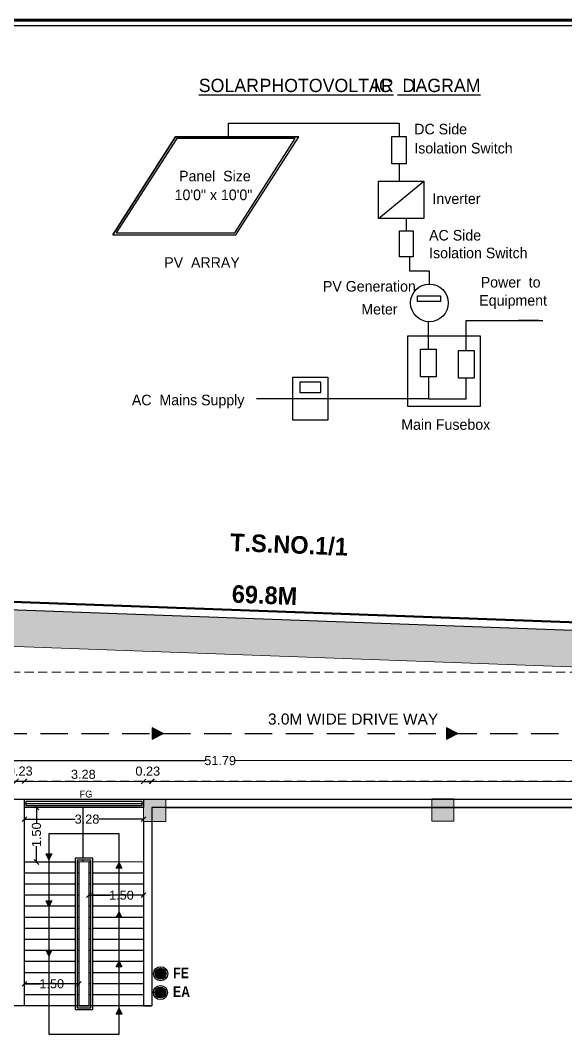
# Model space of a CAD drawing. Header units: metres. Extents: x 71870 to 72053, y 12512 to 13084.
# Drawn here: x 71930.27 to 71945.28, y 12985.78 to 13013.7 of the extents above; entities that cross this region are included whole.
import ezdxf

# ---------------------------------------------------------------- set-up
doc = ezdxf.new("R2010")
doc.units = ezdxf.units.M
doc.header["$MEASUREMENT"] = 0
for name, pattern in [('1', [0]), ('ACAD_ISO08W100', [36, 24, -3, 6, -3]), ('Dim Line', [0.375, 0.25, -0.125])]:
    doc.linetypes.add(name, pattern=pattern)
doc.layers.get('Defpoints').update_dxf_attribs({"color": 6, "lineweight": 0})
doc.layers.add('02_FB_WALL', color=7, linetype='Continuous', lineweight=30)
doc.layers.add('COL', color=1, linetype='Continuous', lineweight=18)
for name, color, linetype in [('AS_AT_SITE', 6, '1'), ('BLK_1_FLR_0_ROOM_1', 2, 'Continuous'), ('BLK_1_LVL_0_BLDG_FOOT_PRINT', 1, 'Continuous'), ('BLK_1_LVL_0_SIDE_SETBACK1', 171, 'Continuous'), ('FMB_OR_PLR', 70, '1'), ('PLOT_BOUNDARY', 70, 'Continuous'), ('SUPER_IMPOSED', 5, '1')]:
    doc.layers.add(name, color=color, linetype=linetype)
doc.layers.add('BLK_1_FLR_0_BLT_UP_AREA', color=52, linetype='Continuous', plot=False)
doc.styles.add('century Gothic', font='arial.ttf')
doc.styles.get("Standard").update_dxf_attribs({"font": 'arial.ttf'})
doc.styles.add('style1', font='GOTHIC.TTF')
doc.styles.add('TITLE', font='GOTHIC.TTF')
doc.dimstyles.new('STAND', dxfattribs={"dimtxt": 0.25, "dimasz": 0.13, "dimexe": 0, "dimexo": 0, "dimgap": 0, "dimtad": 0, "dimzin": 0, "dimdsep": 46, "dimtxsty": 'century Gothic', "dimblk": 'OBLIQUE', "dimcen": 0.15, "dimse1": 1, "dimse2": 1, "dimclrd": 5, "dimclre": 7, "dimclrt": 5, "dimazin": 0, "dimtfac": 1, "dimtofl": 0, "dimtmove": 0, "dimatfit": 3, "dimfxl": 0, "dimtolj": 1, "dimtzin": 0, "dimlwd": -1, "dimlwe": -1, "dimarcsym": 0})

# ---------------------------------------------------------------- blocks, each defined once
blk = doc.blocks.new('arrowww')
at = {"layer": '02_FB_WALL'}
h = blk.add_hatch(color=252, dxfattribs=at)
h.dxf.hatch_style = 1
h.paths.add_polyline_path([(156792.6, 14158.6), (156780.6, 14164.6), (156792.6, 14170.6)])
at = {"layer": '02_FB_WALL', "color": 252}
blk.add_lwpolyline([(156792.6, 14158.6), (156780.6, 14164.6), (156792.6, 14170.6)], close=True, dxfattribs=at)
blk = doc.blocks.new('*U3')
at = {"layer": 'COL'}
h = blk.add_hatch(color=8, dxfattribs=at)
h.dxf.hatch_style = 1
h.paths.add_polyline_path([(2704.9, 761), (2704.9, 737), (2680.9, 737), (2680.9, 761)])
at = {"layer": 'COL', "ltscale": 0.02}
blk.add_lwpolyline([(2704.9, 761), (2704.9, 737), (2680.9, 737), (2680.9, 761)], close=True, dxfattribs=at)
blk = doc.blocks.new('_Oblique')
at = {"color": 0, "linetype": 'ByBlock', "lineweight": -2}
blk.add_line((-0.5, -0.5), (0.5, 0.5), dxfattribs=at)
blk = doc.blocks.new('*D6')
at = {"color": 5}
for p, q in [((71932.162, 12989.617), (71932.742, 12989.617)), ((71933.662, 12989.617), (71933.367, 12989.617))]:
    blk.add_line(p, q, dxfattribs=at)
at = {"layer": 'Defpoints', "color": 0, "lineweight": 25}
for p in [(71932.162, 12989.617), (71933.662, 12989.617), (71933.662, 12989.617)]:
    blk.add_point(p, dxfattribs=at)
at = {"color": 5, "xscale": 0.13, "yscale": 0.13, "zscale": 0.13, "rotation": 180}
blk.add_blockref('_Oblique', (71932.162, 12989.617), dxfattribs=at)
at = {"color": 5, "xscale": 0.13, "yscale": 0.13, "zscale": 0.13}
blk.add_blockref('_Oblique', (71933.662, 12989.617), dxfattribs=at)
at = {"color": 5, "insert": (71933.054, 12989.617), "char_height": 0.25, "attachment_point": 5, "style": 'century Gothic'}
blk.add_mtext('\\A1;1.50', dxfattribs=at)
blk = doc.blocks.new('*D7')
at = {"color": 5}
for p, q in [((71930.385, 12987.178), (71930.823, 12987.178)), ((71931.885, 12987.178), (71931.448, 12987.178))]:
    blk.add_line(p, q, dxfattribs=at)
at = {"layer": 'Defpoints', "color": 0, "lineweight": 25}
for p in [(71930.385, 12987.178), (71931.885, 12987.178), (71931.885, 12987.178)]:
    blk.add_point(p, dxfattribs=at)
at = {"color": 5, "xscale": 0.13, "yscale": 0.13, "zscale": 0.13, "rotation": 180}
blk.add_blockref('_Oblique', (71930.385, 12987.178), dxfattribs=at)
at = {"color": 5, "xscale": 0.13, "yscale": 0.13, "zscale": 0.13}
blk.add_blockref('_Oblique', (71931.885, 12987.178), dxfattribs=at)
at = {"color": 5, "insert": (71931.135, 12987.178), "char_height": 0.25, "attachment_point": 5, "style": 'century Gothic'}
blk.add_mtext('\\A1;1.50', dxfattribs=at)
blk = doc.blocks.new('*D8')
at = {"color": 5}
for p, q in [((71930.716, 12992.031), (71930.716, 12991.594)), ((71930.716, 12990.531), (71930.716, 12990.969))]:
    blk.add_line(p, q, dxfattribs=at)
at = {"layer": 'Defpoints', "color": 0, "lineweight": 25}
for p in [(71930.716, 12992.031), (71930.716, 12992.031), (71930.716, 12990.531)]:
    blk.add_point(p, dxfattribs=at)
at = {"color": 5, "xscale": 0.13, "yscale": 0.13, "zscale": 0.13}
for p, rotation in [((71930.716, 12992.031), 90), ((71930.716, 12990.531), 270)]:
    blk.add_blockref('_Oblique', p, dxfattribs=dict(at, rotation=rotation))
at = {"color": 5, "insert": (71930.716, 12991.281), "char_height": 0.25, "attachment_point": 5, "rotation": 90, "style": 'century Gothic'}
blk.add_mtext('\\A1;1.50', dxfattribs=at)
blk = doc.blocks.new('*D9')
at = {"color": 5}
for p, q in [((71930.385, 12991.71), (71931.782, 12991.71)), ((71933.662, 12991.71), (71932.432, 12991.71))]:
    blk.add_line(p, q, dxfattribs=at)
at = {"layer": 'Defpoints', "color": 0, "lineweight": 25}
for p in [(71930.385, 12991.714), (71933.662, 12991.71), (71933.662, 12991.65)]:
    blk.add_point(p, dxfattribs=at)
at = {"color": 5, "xscale": 0.13, "yscale": 0.13, "zscale": 0.13, "rotation": 180}
blk.add_blockref('_Oblique', (71930.385, 12991.71), dxfattribs=at)
at = {"color": 5, "xscale": 0.13, "yscale": 0.13, "zscale": 0.13}
blk.add_blockref('_Oblique', (71933.662, 12991.71), dxfattribs=at)
at = {"color": 5, "insert": (71932.107, 12991.71), "char_height": 0.25, "attachment_point": 5, "style": 'century Gothic'}
blk.add_mtext('\\A1;3.28', dxfattribs=at)
blk = doc.blocks.new('*D32')
at = {"color": 5}
blk.add_line((71930.157, 12992.753), (71930.386, 12992.753), dxfattribs=at)
at = {"layer": 'Defpoints', "color": 0, "lineweight": 25}
for p in [(71930.386, 12992.753), (71930.157, 12992.031), (71930.385, 12992.031)]:
    blk.add_point(p, dxfattribs=at)
at = {"color": 5, "xscale": 0.13, "yscale": 0.13, "zscale": 0.13}
for p, rotation in [((71930.157, 12992.753), 179.9730764399651), ((71930.386, 12992.753), 359.9730764399652)]:
    blk.add_blockref('_Oblique', p, dxfattribs=dict(at, rotation=rotation))
at = {"color": 5, "insert": (71930.271, 12993.033), "char_height": 0.25, "attachment_point": 5, "rotation": 359.9731, "style": 'century Gothic'}
blk.add_mtext('\\A1;0.23', dxfattribs=at)
blk = doc.blocks.new('*D33')
at = {"color": 5}
blk.add_line((71930.386, 12992.753), (71933.662, 12992.751), dxfattribs=at)
at = {"layer": 'Defpoints', "color": 0, "lineweight": 25}
for p in [(71933.662, 12992.751), (71930.385, 12992.031), (71933.662, 12992.031)]:
    blk.add_point(p, dxfattribs=at)
at = {"color": 5, "xscale": 0.13, "yscale": 0.13, "zscale": 0.13}
for p, rotation in [((71930.386, 12992.753), 179.9730764399651), ((71933.662, 12992.751), 359.9730764399652)]:
    blk.add_blockref('_Oblique', p, dxfattribs=dict(at, rotation=rotation))
at = {"color": 5, "insert": (71932.005, 12992.945), "char_height": 0.25, "attachment_point": 5, "rotation": 359.9731, "style": 'century Gothic'}
blk.add_mtext('\\A1;3.28', dxfattribs=at)
blk = doc.blocks.new('*D34')
at = {"color": 5}
blk.add_line((71933.662, 12992.751), (71933.893, 12992.751), dxfattribs=at)
at = {"layer": 'Defpoints', "color": 0, "lineweight": 25}
for p in [(71933.893, 12992.751), (71933.662, 12992.031), (71933.893, 12991.65)]:
    blk.add_point(p, dxfattribs=at)
at = {"color": 5, "xscale": 0.13, "yscale": 0.13, "zscale": 0.13}
for p, rotation in [((71933.662, 12992.751), 179.9730764399651), ((71933.893, 12992.751), 359.9730764399652)]:
    blk.add_blockref('_Oblique', p, dxfattribs=dict(at, rotation=rotation))
at = {"color": 5, "insert": (71933.778, 12993.031), "char_height": 0.25, "attachment_point": 5, "rotation": 359.9731, "style": 'century Gothic'}
blk.add_mtext('\\A1;0.23', dxfattribs=at)
blk = doc.blocks.new('*D35')
at = {"color": 5}
blk.add_line((71933.893, 12992.757), (71961.436, 12992.744), dxfattribs=at)
at = {"layer": 'Defpoints', "color": 0, "lineweight": 25}
for p in [(71961.436, 12992.744), (71933.893, 12991.65), (71961.435, 12991.65)]:
    blk.add_point(p, dxfattribs=at)
at = {"color": 5, "xscale": 0.13, "yscale": 0.13, "zscale": 0.13}
for p, rotation in [((71933.893, 12992.757), 179.9730764399651), ((71961.436, 12992.744), 359.9730764399652)]:
    blk.add_blockref('_Oblique', p, dxfattribs=dict(at, rotation=rotation))
at = {"color": 5, "insert": (71947.684, 12992.946), "char_height": 0.25, "attachment_point": 5, "rotation": 359.9731, "style": 'century Gothic'}
blk.add_mtext('\\A1;27.54', dxfattribs=at)
blk = doc.blocks.new('*D38')
at = {"color": 5}
for p, q in [((71909.874, 12993.333), (71935.347, 12993.321)), ((71961.664, 12993.309), (71936.191, 12993.321))]:
    blk.add_line(p, q, dxfattribs=at)
at = {"layer": 'Defpoints', "color": 0, "lineweight": 25}
for p in [(71909.874, 12993.333), (71909.874, 12992.266), (71961.664, 12992.26)]:
    blk.add_point(p, dxfattribs=at)
at = {"color": 5, "xscale": 0.13, "yscale": 0.13, "zscale": 0.13}
for p, rotation in [((71909.874, 12993.333), 179.9730764399651), ((71961.664, 12993.309), 359.9730764399652)]:
    blk.add_blockref('_Oblique', p, dxfattribs=dict(at, rotation=rotation))
at = {"color": 5, "insert": (71935.769, 12993.321), "char_height": 0.25, "attachment_point": 5, "rotation": 359.9731, "style": 'century Gothic'}
blk.add_mtext('\\A1;51.79', dxfattribs=at)

msp = doc.modelspace()

# ---------------------------------------------------------------- hatches: boundary and pattern name
at = {"lineweight": 9}
h = msp.add_hatch(dxfattribs=at)
h.set_pattern_fill('GRAVEL', color=8)
h.set_pattern_definition([(228.01279, (71939.25207, 12977.764975), (-8, -9), [0.134536, -13.319088]), (184.96974, (71939.16207, 12977.664975), (12, 1), [0.230868, -22.855925]), (132.51045, (71938.93207, 12977.644975), (10, -11), [0.162788, -16.116033]), (267.27369, (71938.54207, 12977.394975), (1, 20), [0.210238, -20.813558]), (292.83365, (71938.53207, 12977.184975), (-5, 12), [0.206155, -20.409373]), (357.27369, (71938.61207, 12976.994975), (-20, 1), [0.210238, -20.813558]), (37.69424, (71938.82207, 12976.984975), (-13, -10), [0.278029, -27.524849]), (72.25533, (71939.04207, 12977.154975), (7, 22), [0.262488, -25.986321]), (121.42957, (71939.12207, 12977.404975), (-8, 13), [0.21095, -20.884073]), (175.23636, (71939.01207, 12977.584975), (11, -1), [0.240832, -11.800763]), (222.39744, (71938.77207, 12977.604975), (-12, -11), [0.311448, -30.833375]), (138.81407, (71939.53207, 12977.38498), (-7, 6), [0.106301, -10.523845]), (171.46923, (71939.45207, 12977.454975), (13, -2), [0.202237, -20.021511]), (225, (71939.2521, 12977.485), (-1e-16, -1), [0.14142, -1.272793]), (203.1986, (71939.18207, 12977.60498), (5, 2), [0.076158, -7.539615]), (291.8014, (71939.11207, 12977.57498), (-1, 3), [0.107703, -5.277462]), (30.96376, (71939.15207, 12977.47498), (3, 2), [0.17493, -5.656023]), (161.56505, (71939.30207, 12977.56498), (2, -1), [0.12649, -3.035787]), (16.38954, (71938.53207, 12977.574975), (10, 3), [0.1772, -17.542845]), (70.34618, (71938.70207, 12977.624975), (-4, -11), [0.148661, -14.717408]), (293.1986, (71939.30207, 12977.76498), (-2, 5), [0.152315, -7.463458]), (343.61046, (71939.36207, 12977.624975), (-10, 3), [0.1772, -17.542845]), (339.44395, (71938.53207, 12976.95498), (-5, 2), [0.17088, -8.373124]), (294.77514, (71938.69207, 12976.894975), (-5, 11), [0.143178, -14.174643]), (66.8014, (71939.31207, 12976.76498), (2, 5), [0.152315, -7.463458]), (17.35402, (71939.37207, 12976.904975), (-13, -4), [0.167631, -16.595424]), (69.44395, (71938.82207, 12976.76498), (-2, -5), [0.08544, -8.458564]), (101.30993, (71939.25207, 12976.76498), (-1, 4), [0.05099, -5.04803]), (165.96376, (71939.24207, 12976.81498), (3, -1), [0.206155, -3.91695]), (186.009, (71939.04207, 12976.864975), (10, 1), [0.19105, -18.913923]), (303.6901, (71939.15207, 12977.38498), (-1, 2), [0.144222, -3.46133]), (353.15723, (71939.23207, 12977.264975), (17, -2), [0.251794, -24.927563]), (60.9454, (71939.48207, 12977.23498), (-4, -7), [0.102956, -10.192674]), (90, (71939.5321, 12977.325), (-1, 1), [0.06, -0.94]), (120.25644, (71939.02207, 12976.894975), (4, -7), [0.138924, -13.75352]), (48.01279, (71938.95207, 12977.014975), (8, 9), [0.269072, -13.184552]), (0, (71939.1321, 12977.215), (1, 1), [0.26, -0.74]), (325.30485, (71939.39207, 12977.214975), (10, -7), [0.158114, -15.653274]), (254.0546, (71939.52207, 12977.12498), (-1, -4), [0.145602, -7.134508]), (207.64598, (71939.48207, 12976.984975), (-19, -10), [0.237065, -23.469474]), (175.42608, (71939.27207, 12976.874975), (-13, 1), [0.250799, -24.829073])])
h.paths.add_polyline_path([(71906.15278, 12998.34133), (71906.00996, 12995.82471), (71907.01152, 12995.82388), (71907.09564, 12997.30615), (71975.21007, 12994.81306), (71973.03508, 12956.18862), (71955.64352, 12956.18862), (71955.64352, 12955.18862), (71973.98035, 12955.18862), (71976.26582, 12995.77509)])
h.paths.add_polyline_path([(71927.77741, 12955.27559), (71927.77741, 12956.08033), (71927.26224, 12956.08033), (71927.26224, 12955.27559)], flags=24)
h.paths.add_polyline_path([(71928.66514, 12955.42152), (71932.92147, 12955.42152), (71932.92147, 12955.86795), (71928.66513, 12955.86795)], flags=24)
h = msp.add_hatch(color=252)
h.dxf.hatch_style = 1
h.paths.add_polyline_path([(71930.98243, 12990.75403), (71931.13483, 12990.75403), (71931.05863, 12990.60163)])
h = msp.add_hatch(color=252)
h.dxf.hatch_style = 1
h.paths.add_polyline_path([(71933.06507, 12990.3593), (71932.91267, 12990.3593), (71932.98887, 12990.5117)])
h = msp.add_hatch(color=252)
h.dxf.hatch_style = 1
h.paths.add_polyline_path([(71930.98243, 12989.45863), (71931.13483, 12989.45863), (71931.05863, 12989.30623)])
h = msp.add_hatch(color=252)
h.dxf.hatch_style = 1
h.paths.add_polyline_path([(71933.06489, 12989.00075), (71932.91249, 12989.00075), (71932.98869, 12989.15315)])
h = msp.add_hatch(color=252)
h.dxf.hatch_style = 1
h.paths.add_polyline_path([(71930.98243, 12988.09973), (71931.13483, 12988.09973), (71931.05863, 12987.94733)])
h = msp.add_hatch(color=252)
h.dxf.hatch_style = 1
h.paths.add_polyline_path([(71933.06489, 12987.64185), (71932.91249, 12987.64185), (71932.98869, 12987.79425)])
at = {"lineweight": 25}
h = msp.add_hatch(color=33, dxfattribs=at)
h.dxf.hatch_style = 1
h.paths.add_polyline_path([(71934.28077, 12987.4559, 1), (71933.98356, 12987.4559, 1)])
h = msp.add_hatch(color=33, dxfattribs=at)
h.dxf.hatch_style = 1
h.paths.add_polyline_path([(71934.27391, 12986.93792, 1), (71933.9767, 12986.93792, 1)])
h = msp.add_hatch(color=252)
h.dxf.hatch_style = 1
h.paths.add_polyline_path([(71933.06489, 12986.34645), (71932.91249, 12986.34645), (71932.98869, 12986.49885)])

# ---------------------------------------------------------------- linework, layer by layer
at = {"color": 8, "lineweight": 25}
for p, q in [((71936.00317, 13010.49658), (71936.00317, 13010.86546)), ((71936.00317, 13010.86546), (71940.69235, 13010.86546)), ((71940.69235, 13010.86546), (71940.69235, 13010.50018)), ((71932.81273, 13007.79496), (71934.54551, 13010.49658)), ((71934.54551, 13010.49658), (71932.81273, 13007.79496)), ((71934.57453, 13010.44349), (71932.90986, 13007.84805)), ((71934.54551, 13010.49658), (71937.93379, 13010.49658)), ((71937.93379, 13010.49658), (71934.54551, 13010.49658)), ((71937.83666, 13010.44349), (71934.57453, 13010.44349)), ((71936.172, 13007.84805), (71937.83666, 13010.44349)), ((71936.20102, 13007.79496), (71937.93379, 13010.49658)), ((71936.20102, 13007.79496), (71937.93379, 13010.49658)), ((71940.49452, 13010.50018), (71940.89018, 13010.50018)), ((71940.49452, 13009.74941), (71940.49452, 13010.50018)), ((71940.89018, 13010.50018), (71940.89018, 13009.74941)), ((71940.89018, 13009.74941), (71940.49452, 13009.74941)), ((71940.69235, 13009.74941), (71940.69235, 13009.27447)), ((71940.1266, 13008.24464), (71941.3724, 13009.27447)), ((71940.1266, 13009.27447), (71941.3724, 13009.27447)), ((71940.1266, 13008.24464), (71940.1266, 13009.27447)), ((71941.3724, 13009.27447), (71941.3724, 13008.24464)), ((71941.3724, 13008.24464), (71940.1266, 13008.24464)), ((71940.8946, 13007.9018), (71940.8946, 13008.24464)), ((71932.90986, 13007.84805), (71936.172, 13007.84805)), ((71940.70501, 13007.9018), (71941.08418, 13007.9018)), ((71940.70501, 13007.19075), (71940.70501, 13007.9018)), ((71941.08418, 13007.9018), (71941.08418, 13007.19075)), ((71932.81273, 13007.79496), (71936.20102, 13007.79496)), ((71932.81273, 13007.79496), (71936.20102, 13007.79496)), ((71941.08418, 13007.19075), (71940.70501, 13007.19075)), ((71940.98097, 13007.19075), (71940.98097, 13006.80616)), ((71940.98097, 13006.80616), (71941.5215, 13006.80616)), ((71941.5215, 13006.80616), (71941.5215, 13006.44085)), ((71941.19618, 13006.1198), (71941.83036, 13006.1198)), ((71941.19618, 13005.95685), (71941.19618, 13006.1198)), ((71941.83036, 13005.95685), (71941.19618, 13005.95685)), ((71941.83036, 13006.1198), (71941.83036, 13005.95685)), ((71941.49845, 13004.64816), (71941.49845, 13005.40297)), ((71942.53359, 13004.61141), (71942.53359, 13005.43526)), ((71942.53359, 13005.43526), (71944.64451, 13005.43526)), ((71944.53982, 13005.43526), (71943.98136, 13005.43526)), ((71940.93049, 13005.01202), (71942.91841, 13005.01202)), ((71940.93049, 13003.0701), (71940.93049, 13005.01202)), ((71942.91841, 13005.01202), (71942.91841, 13003.0701)), ((71941.28142, 13004.64816), (71941.71547, 13004.64816)), ((71941.28142, 13003.88366), (71941.28142, 13004.64816)), ((71941.71547, 13004.64816), (71941.71547, 13003.88366)), ((71942.32607, 13004.61141), (71942.76011, 13004.61141)), ((71942.32607, 13003.8469), (71942.32607, 13004.61141)), ((71942.76011, 13004.61141), (71942.76011, 13003.8469)), ((71937.76875, 13003.87839), (71938.73243, 13003.87839)), ((71937.76875, 13002.69233), (71937.76875, 13003.87839)), ((71938.54117, 13003.74227), (71937.95839, 13003.74227)), ((71937.95839, 13003.74227), (71937.95839, 13003.45693)), ((71938.54117, 13003.45693), (71938.54117, 13003.74227)), ((71938.73243, 13003.87839), (71938.73243, 13002.69233)), ((71941.71547, 13003.88366), (71941.28142, 13003.88366)), ((71941.49845, 13003.88366), (71941.49845, 13003.28221)), ((71942.76011, 13003.8469), (71942.32607, 13003.8469)), ((71942.53359, 13003.28221), (71942.53359, 13003.8469)), ((71937.95839, 13003.45693), (71938.54117, 13003.45693)), ((71941.49845, 13003.28221), (71936.76982, 13003.28221)), ((71942.91841, 13003.0701), (71940.93049, 13003.0701)), ((71941.49845, 13003.28221), (71942.53359, 13003.28221)), ((71938.73243, 13002.69233), (71937.76875, 13002.69233))]:
    msp.add_line(p, q, dxfattribs=at)
at = {"color": 32, "linetype": 'Dim Line', "lineweight": 9}
for p, q in [((71906.76404, 12995.75992), (71953.29164, 12995.75992)), ((71909.76404, 12992.75992), (71950.29164, 12992.75992))]:
    msp.add_line(p, q, dxfattribs=at)
at = {"linetype": 'Dim Line', "ltscale": 3}
msp.add_line((71911.70244, 12994.06966), (71949.82002, 12994.06966), dxfattribs=at)
for p, q in [((71918.42562, 12992.25992), (71950.15804, 12992.2599)), ((71933.66197, 12992.03134), (71930.38535, 12992.03129)), ((71930.38536, 12986.56929), (71930.38535, 12992.03129)), ((71934.27157, 12992.03131), (71950.15804, 12992.03131)), ((71933.66194, 12991.65031), (71933.66246, 12986.56894)), ((71933.89251, 12991.65031), (71933.89197, 12986.56891)), ((71930.38536, 12986.56929), (71930.15676, 12986.56929))]:
    msp.add_line(p, q)
at = {"ltscale": 100}
for p, q in [((71932.00294, 12990.63296), (71932.00292, 12992.03131)), ((71931.78376, 12990.53131), (71930.38535, 12990.53129)), ((71931.88536, 12990.53131), (71931.83456, 12990.53131)), ((71932.00294, 12990.53133), (71932.00294, 12990.58216)), ((71932.21285, 12990.53131), (71932.16205, 12990.53131)), ((71933.66205, 12990.53134), (71932.26365, 12990.53131)), ((71931.78376, 12990.22651), (71930.38535, 12990.22649)), ((71931.88536, 12990.22651), (71931.83456, 12990.22651)), ((71932.21288, 12990.22651), (71932.16208, 12990.22651)), ((71933.66205, 12990.22654), (71932.26368, 12990.22651)), ((71931.78376, 12989.92171), (71930.38535, 12989.92169)), ((71931.88536, 12989.92171), (71931.83456, 12989.92171)), ((71932.21291, 12989.92171), (71932.16211, 12989.92171)), ((71933.66205, 12989.92174), (71932.26371, 12989.92171)), ((71931.78376, 12989.61691), (71930.38535, 12989.61689)), ((71931.88536, 12989.61691), (71931.83456, 12989.61691)), ((71932.21294, 12989.61691), (71932.16214, 12989.61691)), ((71933.66205, 12989.61694), (71932.26374, 12989.61691)), ((71931.78375, 12989.31211), (71930.38535, 12989.31209)), ((71931.88535, 12989.31211), (71931.83455, 12989.31211)), ((71932.21298, 12989.31211), (71932.16218, 12989.31211)), ((71933.66205, 12989.31214), (71932.26378, 12989.31211)), ((71931.78375, 12989.00731), (71930.38535, 12989.00729)), ((71931.88535, 12989.00731), (71931.83455, 12989.00731)), ((71932.21301, 12989.00731), (71932.16221, 12989.00731)), ((71933.66205, 12989.00734), (71932.26381, 12989.00731)), ((71931.78375, 12988.70251), (71930.38535, 12988.70249)), ((71931.88535, 12988.70251), (71931.83455, 12988.70251)), ((71932.21304, 12988.70251), (71932.16224, 12988.70251)), ((71933.66205, 12988.70254), (71932.26384, 12988.70251)), ((71931.78375, 12988.39771), (71930.38535, 12988.39769)), ((71931.88535, 12988.39771), (71931.83455, 12988.39771)), ((71932.21307, 12988.39771), (71932.16227, 12988.39771)), ((71933.66205, 12988.39774), (71932.26387, 12988.39771)), ((71931.78375, 12988.09291), (71930.38535, 12988.09289)), ((71931.88535, 12988.09291), (71931.83455, 12988.09291)), ((71932.21311, 12988.09291), (71932.16231, 12988.09291)), ((71933.66205, 12988.09294), (71932.26391, 12988.09291)), ((71931.78375, 12987.78811), (71930.38535, 12987.78809)), ((71931.88535, 12987.78811), (71931.83455, 12987.78811)), ((71932.21314, 12987.78811), (71932.16234, 12987.78811)), ((71933.66205, 12987.78814), (71932.26394, 12987.78811)), ((71931.78375, 12987.48331), (71930.38535, 12987.48329)), ((71931.88535, 12987.48331), (71931.83455, 12987.48331)), ((71932.21317, 12987.48331), (71932.16237, 12987.48331)), ((71933.66205, 12987.48334), (71932.26397, 12987.48331)), ((71931.78375, 12987.17851), (71930.38535, 12987.17849)), ((71931.88535, 12987.17851), (71931.83455, 12987.17851)), ((71932.2132, 12987.17851), (71932.1624, 12987.17851)), ((71933.66205, 12987.17854), (71932.264, 12987.17851)), ((71931.78375, 12986.87371), (71930.38535, 12986.87369)), ((71931.88535, 12986.87371), (71931.83455, 12986.87371)), ((71932.21324, 12986.87371), (71932.16244, 12986.87371)), ((71933.66205, 12986.87374), (71932.26404, 12986.87371)), ((71932.21327, 12986.56891), (71932.16247, 12986.56891)), ((71933.66206, 12986.56894), (71932.26407, 12986.56891))]:
    msp.add_line(p, q, dxfattribs=at)
at = {"lineweight": 80}
msp.add_lwpolyline([(71886.69776, 12933.90452), (71886.69776, 13013.70204), (71999.39652, 13013.70204), (71999.39652, 12933.90452)], close=True, dxfattribs=at)
at = {"lineweight": 25}
msp.add_lwpolyline([(71886.84085, 12934.04761), (71886.84085, 13013.55895), (71999.25343, 13013.55895), (71999.25343, 12934.04761)], close=True, dxfattribs=at)
at = {"linetype": 'Continuous', "ltscale": 2}
msp.add_lwpolyline([(71955.64352, 12955.18862), (71973.98035, 12955.18862), (71976.26582, 12995.77509), (71906.15278, 12998.34133), (71906.00996, 12995.82471), (71905.79435, 12995.82489), (71900.47901, 12995.80298), (71900.65985, 12991.02599)], dxfattribs=at)
at = {"color": 10, "lineweight": 50}
msp.add_lwpolyline([(71905.79397, 12996.05349), (71905.93724, 12998.57797), (71976.50717, 12995.99501)], dxfattribs=at)
at = {"color": 8, "lineweight": 9}
msp.add_lwpolyline([(71906.00996, 12995.82471), (71906.15278, 12998.34133), (71976.26582, 12995.77509), (71973.98035, 12955.18862), (71955.64352, 12955.18862), (71955.64352, 12956.18862), (71973.03508, 12956.18862), (71975.21007, 12994.81306), (71907.09564, 12997.30615), (71907.01152, 12995.82388)], close=True, dxfattribs=at)
msp.add_lwpolyline([(71955.64352, 12956.18862), (71973.03508, 12956.18862), (71975.21007, 12994.81306), (71907.09564, 12997.30615), (71907.01152, 12995.82388)], dxfattribs=at)
for points in [[(71930.38535, 12992.03129), (71930.38535, 12992.25991)], [(71933.66206, 12986.56894), (71933.89197, 12986.56891)]]:
    msp.add_lwpolyline(points)
at = {"color": 6}
for points in [[(71930.38535, 12992.25991), (71933.66197, 12992.25991), (71933.66197, 12992.03134), (71930.38535, 12992.03134)], [(71930.43535, 12992.20991), (71933.61197, 12992.20991), (71933.61197, 12992.08134), (71930.43535, 12992.08134)]]:
    msp.add_lwpolyline(points, close=True, dxfattribs=at)
msp.add_lwpolyline([(71930.38535, 12992.1456), (71933.66197, 12992.1456)], dxfattribs=at)
at = {"linetype": 'ACAD_ISO08W100'}
msp.add_lwpolyline([(71932.98868, 12991.30594), (71931.05865, 12991.30574), (71931.05863, 12985.79433), (71932.98926, 12985.79453)], close=True, dxfattribs=at)
at = {"color": 252}
for points in [[(71930.98243, 12990.75403), (71931.13483, 12990.75403), (71931.05863, 12990.60163)], [(71933.06507, 12990.3593), (71932.91267, 12990.3593), (71932.98887, 12990.5117)], [(71930.98243, 12989.45863), (71931.13483, 12989.45863), (71931.05863, 12989.30623)], [(71933.06489, 12989.00075), (71932.91249, 12989.00075), (71932.98869, 12989.15315)], [(71930.98243, 12988.09973), (71931.13483, 12988.09973), (71931.05863, 12987.94733)], [(71933.06489, 12987.64185), (71932.91249, 12987.64185), (71932.98869, 12987.79425)], [(71933.06489, 12986.34645), (71932.91249, 12986.34645), (71932.98869, 12986.49885)]]:
    msp.add_lwpolyline(points, close=True, dxfattribs=at)
at = {"ltscale": 100}
for points in [[(71932.26364, 12990.63296), (71931.78376, 12990.6329), (71931.78375, 12986.4673), (71932.26408, 12986.46736)], [(71932.21284, 12990.58215), (71931.83456, 12990.58211), (71931.83455, 12986.51811), (71932.21327, 12986.51815)], [(71932.16205, 12990.53135), (71931.88536, 12990.53131), (71931.88535, 12986.56891), (71932.16247, 12986.56895)]]:
    msp.add_lwpolyline(points, close=True, dxfattribs=at)
at = {"color": 8, "lineweight": 25}
msp.add_circle((71941.52725, 13005.92152), 0.51935, dxfattribs=at)
at = {"color": 33, "lineweight": 25}
for centre, radius in [((71934.13216, 12987.4559), 0.1938), ((71934.13216, 12987.4559), 0.14861), ((71934.12531, 12986.93792), 0.1938), ((71934.12531, 12986.93792), 0.14861)]:
    msp.add_circle(centre, radius, dxfattribs=at)
at = {"layer": 'AS_AT_SITE', "lineweight": 25}
msp.add_lwpolyline([(71905.79397, 12996.05349), (71900.24163, 12996.0306), (71901.79644, 12954.96002), (71974.19644, 12954.96002), (71976.50717, 12995.99501), (71976.50717, 12995.99501), (71905.93724, 12998.57797), (71905.79397, 12996.05349)], dxfattribs=at)
at = {"layer": 'BLK_1_FLR_0_BLT_UP_AREA', "color": 52, "lineweight": 25}
msp.add_lwpolyline([(71909.87364, 12992.26593), (71961.66366, 12992.25992), (71968.44544, 12992.25991, -0.41421279), (71971.49344, 12989.21191), (71971.49344, 12962.73047), (71961.66364, 12962.73047), (71961.66364, 12958.73195), (71909.87364, 12958.73195)], format="xyb", close=True, dxfattribs=at)
at = {"layer": 'BLK_1_FLR_0_ROOM_1', "color": 2, "lineweight": 25}
msp.add_lwpolyline([(71922.67524, 12992.03132), (71910.17844, 12991.96113), (71910.17844, 12959.03675), (71933.66107, 12959.03675), (71933.66107, 12966.04716), (71949.74373, 12966.04736), (71949.74373, 12958.96054), (71961.43504, 12958.96054), (71961.43504, 12992.03132), (71933.89251, 12992.03132), (71933.89197, 12986.56891), (71922.67524, 12986.56891)], close=True, dxfattribs=at)
at = {"layer": 'BLK_1_LVL_0_BLDG_FOOT_PRINT', "color": 1, "lineweight": 25}
msp.add_lwpolyline([(71909.87364, 12992.26593), (71961.66366, 12992.25992), (71968.44544, 12992.25991, -0.41421279), (71971.49344, 12989.21191), (71971.49344, 12962.73047), (71961.66364, 12962.73047), (71961.66364, 12958.73195), (71909.87364, 12958.73195)], format="xyb", close=True, dxfattribs=at)
at = {"layer": 'BLK_1_LVL_0_SIDE_SETBACK1', "color": 171, "lineweight": 25}
msp.add_lwpolyline([(71976.50717, 12995.99501), (71909.87364, 12998.4339), (71909.87364, 12992.26593), (71961.66366, 12992.25992), (71968.44544, 12992.25991), (71976.29684, 12992.25991)], close=True, dxfattribs=at)
at = {"layer": 'FMB_OR_PLR', "lineweight": 25}
msp.add_lwpolyline([(71905.79397, 12996.05349), (71900.24163, 12996.0306), (71901.79644, 12954.96002), (71974.19644, 12954.96002), (71976.50717, 12995.99501), (71976.50717, 12995.99501), (71905.93724, 12998.57797), (71905.79397, 12996.05349)], dxfattribs=at)
at = {"layer": 'PLOT_BOUNDARY', "color": 70, "linetype": 'ByBlock', "lineweight": 25}
msp.add_lwpolyline([(71976.50717, 12995.99501), (71905.93724, 12998.57797), (71905.79397, 12996.05349), (71900.24163, 12996.0306), (71901.79644, 12954.96002), (71974.19644, 12954.96002)], close=True, dxfattribs=at)
at = {"layer": 'SUPER_IMPOSED', "lineweight": 25}
msp.add_lwpolyline([(71905.79397, 12996.05349), (71900.24163, 12996.0306), (71901.79644, 12954.96002), (71974.19644, 12954.96002), (71976.50717, 12995.99501), (71976.50717, 12995.99501), (71905.93724, 12998.57797), (71905.79397, 12996.05349)], dxfattribs=at)

# ---------------------------------------------------------------- block references
at = {"yscale": 0.0254, "zscale": 0.0254}
for name, p, xscale in [('arrowww', (75916.43226, 12634.28867), -0.0254), ('arrowww', (75924.52658, 12634.28867), -0.0254), ('*U3', (71865.56614, 12972.93042), 0.0254), ('*U3', (71873.49459, 12972.93641), 0.0254)]:
    msp.add_blockref(name, p, dxfattribs=dict(at, xscale=xscale))

# ---------------------------------------------------------------- texts
at = {"color": 8, "linetype": 'Continuous', "lineweight": 25, "style": 'style1'}
for s, height, p in [('%%USOLAR', 0.364922, (71935.18173, 13011.72648)), ('%%U PHOTOVOLTAR', 0.3649224, (71936.71847, 13011.72648)), ('%%UI', 0.364922, (71939.99616, 13011.72648)), ('%%UC', 0.364922, (71940.13779, 13011.72648)), ('%%U ', 0.364922, (71940.50595, 13011.72648)), ('%%U D', 0.364922, (71940.64759, 13011.72648)), ('%%UI', 0.364922, (71941.03807, 13011.72648)), ('%%UAGRAM', 0.364922, (71941.14373, 13011.72648))]:
    msp.add_text(s, height=height, dxfattribs=at).set_placement(p)
at = {"color": 8, "lineweight": 25, "style": 'style1'}
for s, height, p in [('DC Side ', 0.291331, (71941.11061, 13010.56161)), ('Isolation Switch', 0.2913307, (71941.11061, 13010.03609)), ('Panel  Size', 0.2913307, (71934.63998, 13009.26865)), (' 10\'0" x 10\'0"', 0.2913307, (71934.4094, 13008.75117)), ('Inverter', 0.291331, (71941.61152, 13008.64575)), ('AC Side', 0.291331, (71941.51924, 13007.6391)), ('Isolation Switch', 0.2913307, (71941.51924, 13007.15197)), ('PV  ARRAY', 0.291331, (71934.2314, 13006.8896)), ('PV Generation', 0.2913307, (71938.59705, 13006.23325)), ('Power  to', 0.291331, (71942.93828, 13006.346)), ('Equipment', 0.291331, (71942.89908, 13005.84668)), ('Meter', 0.291331, (71939.65415, 13005.6035)), ('AC  Mains Supply', 0.2913307, (71933.34072, 13003.10364)), ('Main Fusebox', 0.2913307, (71940.7527, 13002.42874))]:
    msp.add_text(s, height=height, dxfattribs=at).set_placement(p)
at = {"char_height": 0.4840931, "attachment_point": 1, "rotation": 357.717101, "style": 'century Gothic'}
for s, insert in [('{\\fCentury Gothic|b1|i0|c0|p34;T.S.NO.1/1}', (71936.05705, 12999.57751)), ('{\\fCentury Gothic|b1|i0|c0|p34;\\W0.10097; \\W1;69.8M}', (71936.0789, 12998.15812))]:
    msp.add_mtext_dynamic_manual_height_columns(s, width=1.9142279, gutter_width=1, heights=[0], dxfattribs=dict(at, insert=insert))
at = {"insert": (71937.08495, 12994.61919), "char_height": 0.3048, "width": 5.0162186, "attachment_point": 1, "rotation": 0.000022, "style": 'century Gothic'}
msp.add_mtext('3.0M WIDE DRIVE WAY', dxfattribs=at)
at = {"insert": (71931.90397, 12992.49657), "char_height": 0.19, "width": 0.4813095, "attachment_point": 1, "style": 'TITLE'}
msp.add_mtext('FG', dxfattribs=at)
at = {"color": 33, "lineweight": 25, "char_height": 0.2950098, "attachment_point": 1}
for s, insert in [('{\\fArial Narrow|b1|i0|c0|p34;FE}', (71934.47848, 12987.62673)), ('{\\fArial Narrow|b1|i0|c0|p34;EA}', (71934.47163, 12987.10875))]:
    msp.add_mtext_dynamic_manual_height_columns(s, width=13.7588778, gutter_width=6.01629, heights=[0], dxfattribs=dict(at, insert=insert))

# ---------------------------------------------------------------- dimensions: what is measured, and where the dimension line sits
dim = msp.add_linear_dim(base=(71909.87414, 12993.33344), p1=(71961.66365, 12992.25991), p2=(71909.87364, 12992.26593), angle=179.973076, dimstyle='STAND', override={"dimtmove": 2})
dim.commit()
dim.dimension.update_dxf_attribs({"geometry": '*D38', "text_midpoint": (71935.76914, 12993.32127)})
for base, p1, p2, picture, middle in [((71930.38569, 12992.75264), (71930.15675, 12992.03127), (71930.38535, 12992.03129), '*D32', (71930.27145, 12993.03269)), ((71933.66231, 12992.7511), (71930.38535, 12992.03129), (71933.66197, 12992.03134), '*D33', (71932.00475, 12992.94512)), ((71933.89303, 12992.75099), (71933.66197, 12992.03134), (71933.89251, 12991.65031), '*D34', (71933.77773, 12993.03105)), ((71961.43555, 12992.74405), (71933.89251, 12991.65031), (71961.43504, 12991.65032), '*D35', (71947.6838, 12992.94614))]:
    dim = msp.add_linear_dim(base=base, p1=p1, p2=p2, angle=179.973076, dimstyle='STAND', override={"dimtmove": 2})
    dim.commit()
    dim.dimension.update_dxf_attribs({"geometry": picture, "text_midpoint": middle, "dimtype": 160})
dim = msp.add_linear_dim(base=(71930.7159, 12992.03129), p1=(71930.71592, 12990.5313), p2=(71930.7159, 12992.03129), angle=90, dimstyle='STAND')
dim.commit()
dim.dimension.update_dxf_attribs({"geometry": '*D8', "text_midpoint": (71930.7159, 12991.28129)})
for base, p1, p2, picture, middle in [((71933.66194, 12991.71013), (71930.38535, 12991.71385), (71933.66194, 12991.65031), '*D9', (71932.10686, 12991.71013)), ((71933.66205, 12989.61693), (71932.16214, 12989.61691), (71933.66205, 12989.61694), '*D6', (71933.05416, 12989.61693))]:
    dim = msp.add_linear_dim(base=base, p1=p1, p2=p2, dimstyle='STAND')
    dim.commit()
    dim.dimension.update_dxf_attribs({"geometry": picture, "text_midpoint": middle, "dimtype": 160})
dim = msp.add_linear_dim(base=(71931.88535, 12987.17849), p1=(71930.38535, 12987.17849), p2=(71931.88535, 12987.17849), dimstyle='STAND')
dim.commit()
dim.dimension.update_dxf_attribs({"geometry": '*D7', "text_midpoint": (71931.13535, 12987.17849)})

doc.saveas('drawing.dxf')
